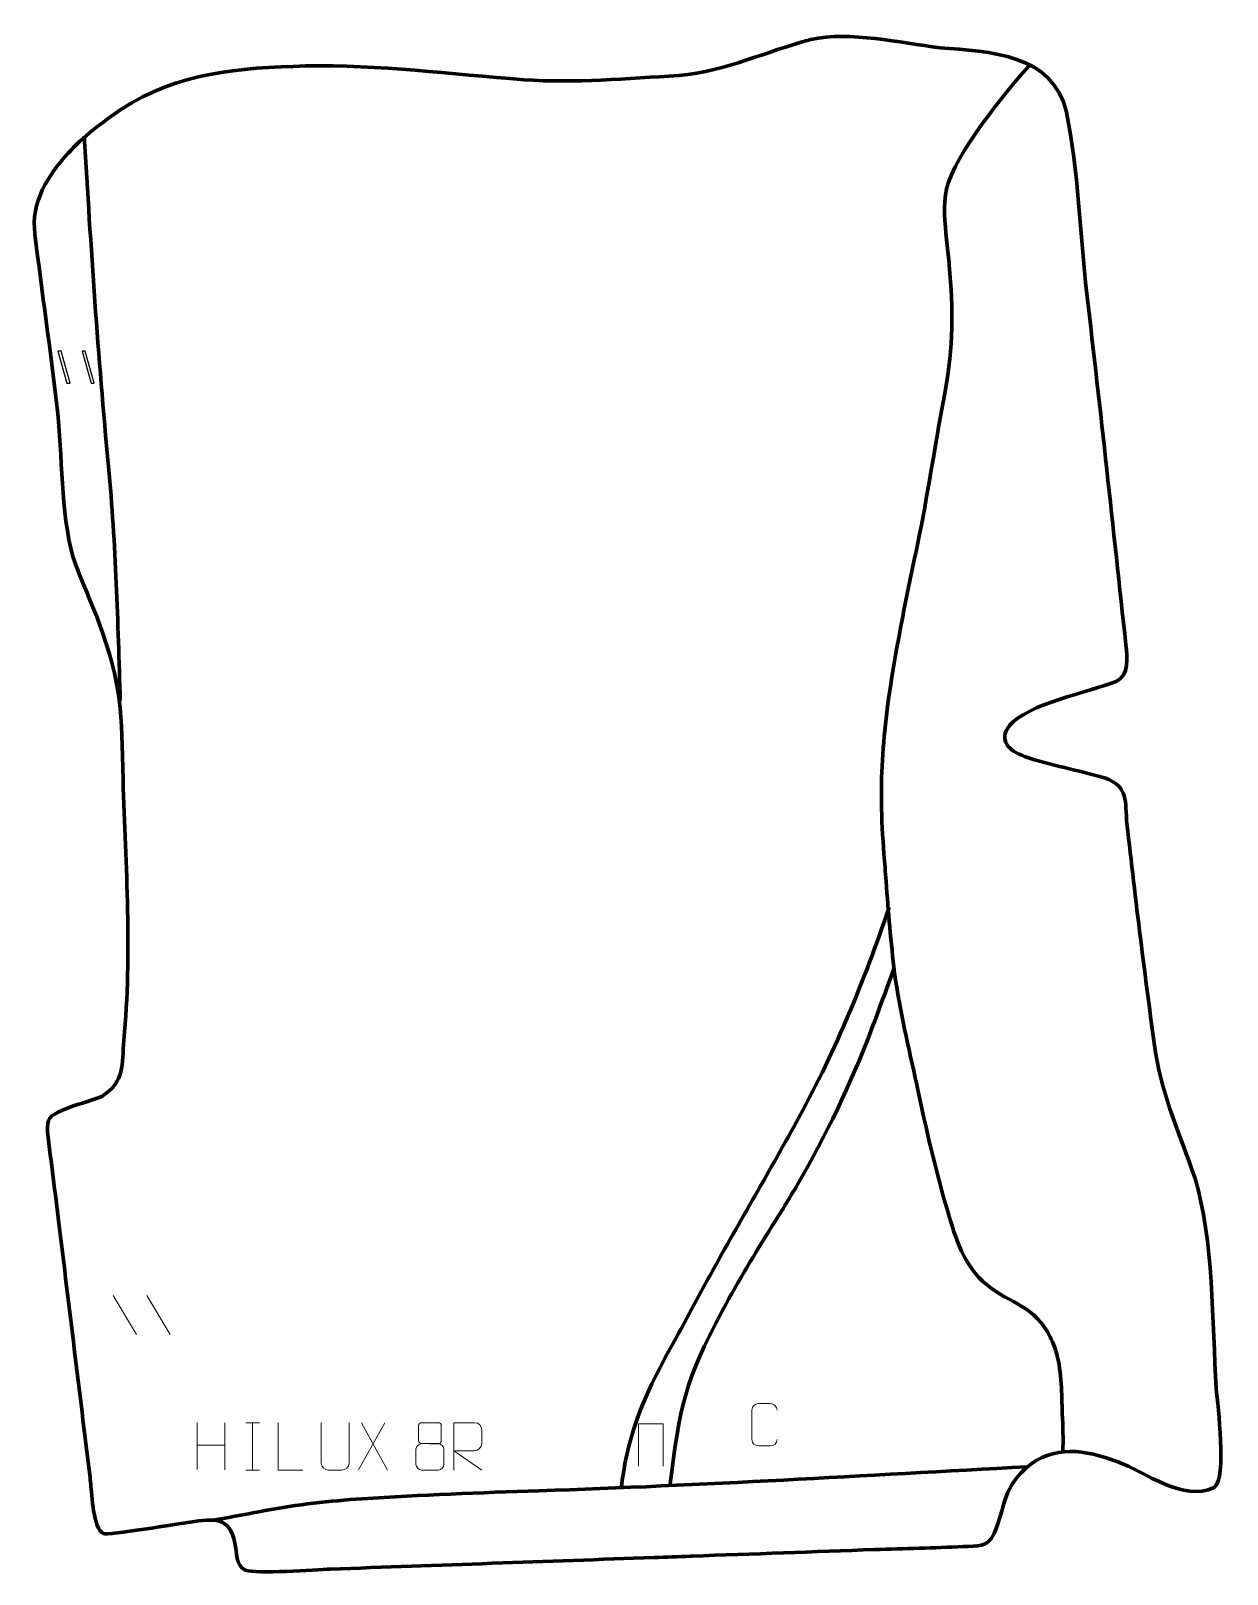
# Model space of a CAD drawing. Header units: millimetres. Extents: x 1189 to 1820, y 16 to 831.
import ezdxf

# ---------------------------------------------------------------- set-up
doc = ezdxf.new("R2010")
doc.units = ezdxf.units.MM
doc.header["$MEASUREMENT"] = 0
doc.layers.add('layer 1', color=7, linetype='Continuous', plot=False)
doc.layers.add('layer 2', color=7, linetype='Continuous')
doc.layers.add('layer 3', color=7, linetype='Continuous')

msp = doc.modelspace()

# ---------------------------------------------------------------- linework, layer by layer
at = {"layer": 'layer 1', "color": 250, "lineweight": 9}
for points in [[(1232.819, 163.4441), (1232.819, 163.4441), (1245.1833, 142.8998), (1245.1833, 142.8998)], [(1250.5489, 163.4441), (1250.5489, 163.4441), (1262.9132, 142.8998), (1262.9132, 142.8998)], [(1277.1896, 96.3926), (1277.1896, 96.3926), (1277.1896, 71.6151), (1277.1896, 71.6151)], [(1291.8329, 96.3926), (1291.8329, 96.3926), (1291.8329, 71.4391), (1291.8329, 71.4391)], [(1302.8462, 96.3749), (1302.8462, 96.3749), (1310.0143, 96.3749), (1310.0143, 96.3749)], [(1306.4302, 96.3749), (1306.4302, 96.3749), (1306.4302, 71.4214), (1306.4302, 71.4214)], [(1376.0987, 96.3749), (1376.0987, 96.3749), (1362.3581, 71.4791), (1362.3581, 71.4791)], [(1363.8127, 96.3749), (1363.8127, 96.3749), (1377.5533, 71.4214), (1377.5533, 71.4214)], [(1277.1896, 84.5103), (1277.1896, 84.5103), (1291.8329, 84.5107), (1291.8329, 84.5107)], [(1302.8462, 71.4214), (1302.8462, 71.4214), (1310.0143, 71.4214), (1310.0143, 71.4214)]]:
    msp.add_open_spline(points, degree=3, dxfattribs=at)
for points, knots in [([(1583.0909, 87.5192), (1582.9657, 85.4382), (1581.4635, 84.113), (1579.5398, 84.1033), (1579.5398, 84.1033), (1577.4512, 84.1036), (1575.3626, 84.1036), (1573.2743, 84.1033), (1573.2743, 84.1033), (1571.5501, 84.0089), (1569.7837, 85.6968), (1569.7937, 87.5036), (1569.7937, 87.5036), (1569.7941, 92.6718), (1569.7941, 97.8395), (1569.7937, 103.0069), (1569.7937, 103.0069), (1569.7975, 104.922), (1571.362, 106.4619), (1573.2899, 106.4498), (1573.2899, 106.4498), (1575.3729, 106.4498), (1577.4564, 106.4498), (1579.5398, 106.4498), (1579.5398, 106.4498), (1581.2833, 106.4816), (1583.067, 105.1457), (1583.0909, 102.9623)], [0, 0, 0, 0, 0.125, 0.125, 0.125, 0.125, 0.25, 0.25, 0.25, 0.25, 0.375, 0.375, 0.375, 0.375, 0.5, 0.5, 0.5, 0.5, 0.625, 0.625, 0.625, 0.625, 0.75, 0.75, 0.75, 0.75, 1, 1, 1, 1]), ([(1332.9048, 71.4213), (1332.9048, 71.4213), (1319.9557, 71.4213), (1319.9557, 71.4213), (1319.9557, 71.4213), (1319.9557, 71.4213), (1319.9557, 96.3749), (1319.9557, 96.3749)], [0, 0, 0, 0, 0.33333333, 0.33333333, 0.33333333, 0.33333333, 1, 1, 1, 1]), ([(1357.2829, 96.3791), (1357.2825, 90.8396), (1357.3783, 80.6378), (1357.3787, 75.0974), (1357.3787, 75.0974), (1357.2389, 72.8579), (1355.5617, 71.4317), (1353.414, 71.4212), (1353.414, 71.4212), (1351.0821, 71.4216), (1348.7502, 71.4216), (1346.4187, 71.4212), (1346.4187, 71.4212), (1344.4937, 71.3197), (1342.5216, 73.1362), (1342.5328, 75.0807), (1342.5328, 75.0807), (1342.5331, 80.6426), (1342.6285, 90.818), (1342.6281, 96.3791)], [0, 0, 0, 0, 0.16666667, 0.16666667, 0.16666667, 0.16666667, 0.33333333, 0.33333333, 0.33333333, 0.33333333, 0.5, 0.5, 0.5, 0.5, 0.66666667, 0.66666667, 0.66666667, 0.66666667, 1, 1, 1, 1]), ([(1394.0023, 94.909), (1394.0023, 92.696), (1394.0023, 89.0137), (1394.0023, 86.8004), (1394.0023, 86.8004), (1394.0173, 86.293), (1394.8247, 85.3616), (1395.5248, 85.3628), (1395.5248, 85.3628), (1398.4947, 85.363), (1401.4649, 85.2781), (1404.4353, 85.2778), (1404.4353, 85.2778), (1405.2324, 85.282), (1405.9531, 86.0723), (1405.9505, 86.793), (1405.9505, 86.793), (1405.9502, 89.009), (1405.9502, 92.6937), (1405.9505, 94.909), (1405.9505, 94.909), (1405.932, 95.6198), (1405.3206, 96.3802), (1404.4867, 96.3728), (1404.4867, 96.3728), (1401.4696, 96.3725), (1398.4527, 96.3725), (1395.4361, 96.3728), (1395.4361, 96.3728), (1394.8097, 96.3804), (1393.9856, 95.6694), (1394.0023, 94.909)], [0, 0, 0, 0, 0.11111111, 0.11111111, 0.11111111, 0.11111111, 0.22222222, 0.22222222, 0.22222222, 0.22222222, 0.33333333, 0.33333333, 0.33333333, 0.33333333, 0.44444444, 0.44444444, 0.44444444, 0.44444444, 0.55555556, 0.55555556, 0.55555556, 0.55555556, 0.66666667, 0.66666667, 0.66666667, 0.66666667, 0.77777778, 0.77777778, 0.77777778, 0.77777778, 1, 1, 1, 1]), ([(1412.6237, 71.4214), (1412.6237, 71.4214), (1412.6237, 96.3749), (1412.6237, 96.3749), (1412.6237, 96.3749), (1416.2185, 96.3749), (1419.814, 96.3749), (1423.4092, 96.3749), (1423.4092, 96.3749), (1425.7345, 96.3372), (1427.2918, 94.8472), (1427.2877, 92.4808), (1427.2877, 92.4808), (1427.2873, 90.4453), (1427.2873, 87.3859), (1427.2877, 85.3499), (1427.2877, 85.3499), (1427.2812, 83.4744), (1425.4689, 81.5326), (1423.4594, 81.5135), (1423.4594, 81.5135), (1423.4594, 81.5135), (1412.6237, 81.5135), (1412.6237, 81.5135), (1412.6237, 81.5135), (1412.6237, 81.5135), (1427.2784, 71.4214), (1427.2784, 71.4214)], [0, 0, 0, 0, 0.125, 0.125, 0.125, 0.125, 0.25, 0.25, 0.25, 0.25, 0.375, 0.375, 0.375, 0.375, 0.5, 0.5, 0.5, 0.5, 0.625, 0.625, 0.625, 0.625, 0.75, 0.75, 0.75, 0.75, 1, 1, 1, 1]), ([(1509.8893, 73.3759), (1509.8893, 73.3759), (1509.8893, 95.7262), (1509.8893, 95.7262), (1509.8893, 95.7262), (1509.8893, 95.7262), (1523.0076, 95.7262), (1523.0076, 95.7262), (1523.0076, 95.7262), (1523.0076, 95.7262), (1523.0076, 73.3759), (1523.0076, 73.3759)], [0, 0, 0, 0, 0.25, 0.25, 0.25, 0.25, 0.5, 0.5, 0.5, 0.5, 1, 1, 1, 1]), ([(1392.5435, 82.3908), (1392.5435, 79.22), (1392.5435, 77.5179), (1392.5435, 74.3465), (1392.5435, 74.3465), (1392.535, 73.1246), (1394.2329, 71.4319), (1395.4855, 71.4234), (1395.4855, 71.4234), (1398.4686, 71.4237), (1401.4519, 71.4237), (1404.4353, 71.4234), (1404.4353, 71.4234), (1405.7586, 71.4351), (1407.379, 73.0567), (1407.3679, 74.3559), (1407.3679, 74.3559), (1407.3676, 77.5241), (1407.3676, 79.2229), (1407.3679, 82.3908), (1407.3679, 82.3908), (1407.2982, 83.7712), (1405.7204, 85.3498), (1404.415, 85.3437), (1404.415, 85.3437), (1401.4384, 85.3434), (1398.4618, 85.3434), (1395.4855, 85.3437), (1395.4855, 85.3437), (1394.406, 85.3501), (1392.5597, 83.7712), (1392.5435, 82.3908)], [0, 0, 0, 0, 0.11111111, 0.11111111, 0.11111111, 0.11111111, 0.22222222, 0.22222222, 0.22222222, 0.22222222, 0.33333333, 0.33333333, 0.33333333, 0.33333333, 0.44444444, 0.44444444, 0.44444444, 0.44444444, 0.55555556, 0.55555556, 0.55555556, 0.55555556, 0.66666667, 0.66666667, 0.66666667, 0.66666667, 0.77777778, 0.77777778, 0.77777778, 0.77777778, 1, 1, 1, 1])]:
    msp.add_open_spline(points, degree=3, knots=knots, dxfattribs=at)
at = {"layer": 'layer 2', "color": 142, "lineweight": 158}
for points, knots in [([(1716.7063, 813.0426), (1703.8452, 798.9258), (1676.6815, 765.3291), (1672.5085, 747.3381), (1672.5085, 747.3381), (1670.4567, 738.4926), (1671.5899, 729.4624), (1672.5199, 720.552), (1672.5199, 720.552), (1672.9497, 716.4229), (1673.4312, 712.3062), (1673.8299, 708.1726), (1673.8299, 708.1726), (1673.8299, 708.1726), (1673.9192, 707.2256), (1673.9192, 707.2256), (1673.9192, 707.2256), (1675.9675, 682.8809), (1676.1121, 664.6327), (1671.7178, 640.4094), (1671.7178, 640.4094), (1666.9812, 615.3891), (1663.2125, 590.2111), (1658.2626, 565.227), (1658.2626, 565.227), (1658.2626, 565.227), (1658.0758, 564.2873), (1658.0758, 564.2873), (1658.0758, 564.2873), (1657.5782, 561.794), (1657.0703, 559.3037), (1656.5552, 556.8139), (1656.5552, 556.8139), (1650.7913, 529.3539), (1645.0752, 502.0586), (1641.3406, 474.2248), (1641.3406, 474.2248), (1639.1538, 457.3991), (1637.9504, 440.8416), (1638.131, 423.8653), (1638.131, 423.8653), (1638.2647, 414.6705), (1638.7569, 405.5341), (1639.4512, 396.3664), (1639.4512, 396.3664), (1639.833, 391.5756), (1640.2285, 386.7875), (1640.5873, 381.9948), (1640.5873, 381.9948), (1641.7748, 365.8174), (1643.0709, 349.725), (1645.0898, 333.6241), (1645.0898, 333.6241), (1647.7314, 313.8008), (1652.5824, 294.2693), (1656.7421, 274.7231), (1656.7421, 274.7231), (1656.7421, 274.7231), (1656.9408, 273.7837), (1656.9408, 273.7837), (1656.9408, 273.7837), (1661.6381, 251.5596), (1666.6932, 229.5674), (1673.0843, 207.7577), (1673.0843, 207.7577), (1677.3325, 193.5981), (1681.6153, 178.9419), (1693.5402, 169.2648), (1693.5402, 169.2648), (1706.5019, 158.7465), (1718.901, 158.4196), (1727.3928, 141.2972), (1727.3928, 141.2972), (1727.8814, 140.2713), (1728.3069, 139.2671), (1728.746, 138.2207), (1728.746, 138.2207), (1729.2193, 137.0096), (1729.6003, 135.8545), (1730.001, 134.6202), (1730.001, 134.6202), (1730.001, 134.6202), (1730.6398, 132.5565), (1730.6398, 132.5565), (1730.6398, 132.5565), (1733.202, 122.7721), (1733.2132, 111.3447), (1733.5418, 101.238), (1733.5418, 101.238), (1733.8238, 94.3482), (1734.0573, 87.7979), (1733.826, 80.9028)], [0, 0, 0, 0, 0.04166667, 0.04166667, 0.04166667, 0.04166667, 0.08333333, 0.08333333, 0.08333333, 0.08333333, 0.125, 0.125, 0.125, 0.125, 0.16666667, 0.16666667, 0.16666667, 0.16666667, 0.20833333, 0.20833333, 0.20833333, 0.20833333, 0.25, 0.25, 0.25, 0.25, 0.29166667, 0.29166667, 0.29166667, 0.29166667, 0.33333333, 0.33333333, 0.33333333, 0.33333333, 0.375, 0.375, 0.375, 0.375, 0.41666667, 0.41666667, 0.41666667, 0.41666667, 0.45833333, 0.45833333, 0.45833333, 0.45833333, 0.5, 0.5, 0.5, 0.5, 0.54166667, 0.54166667, 0.54166667, 0.54166667, 0.58333333, 0.58333333, 0.58333333, 0.58333333, 0.625, 0.625, 0.625, 0.625, 0.66666667, 0.66666667, 0.66666667, 0.66666667, 0.70833333, 0.70833333, 0.70833333, 0.70833333, 0.75, 0.75, 0.75, 0.75, 0.79166667, 0.79166667, 0.79166667, 0.79166667, 0.83333333, 0.83333333, 0.83333333, 0.83333333, 0.875, 0.875, 0.875, 0.875, 0.91666667, 0.91666667, 0.91666667, 0.91666667, 1, 1, 1, 1]), ([(1217.5555, 775.059), (1221.1135, 716.7218), (1224.8311, 659.0275), (1230.4132, 600.8205), (1230.4132, 600.8205), (1234.2458, 559.7548), (1235.3733, 518.6569), (1236.6242, 477.4576)], [0, 0, 0, 0, 0.33333333, 0.33333333, 0.33333333, 0.33333333, 1, 1, 1, 1]), ([(1642.2576, 368.3063), (1628.542, 328.535), (1614.7497, 294.4177), (1594.5483, 257.3665), (1594.5483, 257.3665), (1579.485, 229.7391), (1563.4572, 202.6493), (1548.2406, 175.1043), (1548.2406, 175.1043), (1544.4167, 168.1582), (1540.6324, 161.1933), (1536.8901, 154.203), (1536.8901, 154.203), (1534.5081, 149.7359), (1532.1106, 145.2845), (1529.6612, 140.8538), (1529.6612, 140.8538), (1517.3797, 118.6858), (1507.6819, 100.067), (1502.8402, 74.812), (1502.8402, 74.812), (1502.1391, 70.7944), (1501.5394, 66.7589), (1500.9345, 62.7259), (1500.9345, 62.7259), (1500.9345, 62.7259), (1500.7786, 61.6886), (1500.7786, 61.6886)], [0, 0, 0, 0, 0.125, 0.125, 0.125, 0.125, 0.25, 0.25, 0.25, 0.25, 0.375, 0.375, 0.375, 0.375, 0.5, 0.5, 0.5, 0.5, 0.625, 0.625, 0.625, 0.625, 0.75, 0.75, 0.75, 0.75, 1, 1, 1, 1]), ([(1526.5682, 62.8689), (1531.8841, 105.7459), (1534.0311, 117.6429), (1554.6749, 156.2507), (1554.6749, 156.2507), (1562.6765, 171.1806), (1571.4037, 185.6588), (1580.3888, 200.0121), (1580.3888, 200.0121), (1584.9845, 207.3337), (1589.5349, 214.6404), (1593.8813, 222.1152), (1593.8813, 222.1152), (1608.9538, 248.206), (1621.8598, 274.8281), (1632.5906, 302.995), (1632.5906, 302.995), (1632.5906, 302.995), (1632.9379, 303.9169), (1632.9379, 303.9169), (1632.9379, 303.9169), (1636.8678, 314.3885), (1640.6993, 324.8972), (1644.5742, 335.3891), (1644.5742, 335.3891), (1644.5742, 335.3891), (1644.9066, 336.2887), (1644.9066, 336.2887)], [0, 0, 0, 0, 0.125, 0.125, 0.125, 0.125, 0.25, 0.25, 0.25, 0.25, 0.375, 0.375, 0.375, 0.375, 0.5, 0.5, 0.5, 0.5, 0.625, 0.625, 0.625, 0.625, 0.75, 0.75, 0.75, 0.75, 1, 1, 1, 1]), ([(1715.1586, 73.1877), (1629.3223, 68.5034), (1543.5184, 63.3249), (1457.595, 60.4506), (1457.595, 60.4506), (1426.4446, 59.4389), (1395.3288, 58.3439), (1364.2271, 56.2561), (1364.2271, 56.2561), (1355.6419, 55.6624), (1347.106, 54.9186), (1338.5535, 53.957), (1338.5535, 53.957), (1321.4173, 51.9874), (1304.4681, 48.2291), (1287.4809, 45.2603), (1287.4809, 45.2603), (1287.4809, 45.2603), (1286.5389, 45.0987), (1286.5389, 45.0987), (1286.5389, 45.0987), (1286.5389, 45.0987), (1285.867, 44.9859), (1285.867, 44.9859)], [0, 0, 0, 0, 0.14285714, 0.14285714, 0.14285714, 0.14285714, 0.28571429, 0.28571429, 0.28571429, 0.28571429, 0.42857143, 0.42857143, 0.42857143, 0.42857143, 0.57142857, 0.57142857, 0.57142857, 0.57142857, 0.71428571, 0.71428571, 0.71428571, 0.71428571, 1, 1, 1, 1])]:
    msp.add_open_spline(points, degree=3, knots=knots, dxfattribs=at)
at = {"layer": 'layer 2', "color": 142}
for points in [[(1208.4757, 644.8001), (1208.4757, 644.8001), (1203.7277, 661.7737), (1203.7277, 661.7737), (1203.7277, 661.7737), (1203.7277, 661.7737), (1205.3409, 661.7737), (1205.3409, 661.7737), (1205.3409, 661.7737), (1205.3409, 661.7737), (1210.089, 644.8001), (1210.089, 644.8001), (1210.089, 644.8001), (1210.089, 644.8001), (1208.4757, 644.8001), (1208.4757, 644.8001)], [(1221.2211, 644.8001), (1221.2211, 644.8001), (1216.4731, 661.7737), (1216.4731, 661.7737), (1216.4731, 661.7737), (1216.4731, 661.7737), (1218.0863, 661.7737), (1218.0863, 661.7737), (1218.0863, 661.7737), (1218.0863, 661.7737), (1222.8344, 644.8001), (1222.8344, 644.8001), (1222.8344, 644.8001), (1222.8344, 644.8001), (1221.2211, 644.8001), (1221.2211, 644.8001)]]:
    msp.add_open_spline(points, degree=3, knots=[0, 0, 0, 0, 0.2, 0.2, 0.2, 0.2, 0.4, 0.4, 0.4, 0.4, 0.6, 0.6, 0.6, 0.6, 1, 1, 1, 1], dxfattribs=at)
at = {"layer": 'layer 3', "color": 242, "lineweight": 158}
msp.add_open_spline([(1334.3036, 812.1723), (1373.3765, 812.8594), (1410.7416, 807.8945), (1449.489, 804.8648), (1449.489, 804.8648), (1476.4636, 803.1031), (1504.2173, 805.5746), (1531.2107, 807.0694), (1531.2107, 807.0694), (1557.6712, 809.908), (1576.1223, 819.4927), (1600.8648, 826.1351), (1600.8648, 826.1351), (1622.0084, 830.6676), (1647.5274, 824.2696), (1669.0505, 821.7957), (1669.0505, 821.7957), (1695.0283, 819.4935), (1728.5282, 818.9714), (1735.7493, 787.7153), (1735.7493, 787.7153), (1742.1431, 756.5307), (1742.693, 723.6226), (1746.4919, 691.8925), (1746.4919, 691.8925), (1753.7672, 630.2421), (1760.3404, 568.452), (1767.0803, 506.7366), (1767.0803, 506.7366), (1767.7794, 500.3162), (1769.0576, 490.7057), (1761.896, 487.4388), (1761.896, 487.4388), (1747.7666, 481.9021), (1714.8448, 475.3162), (1705.8858, 464.3721), (1705.8858, 464.3721), (1699.1932, 456.1967), (1705.8159, 450.834), (1713.5516, 447.9203), (1713.5516, 447.9203), (1727.783, 442.9436), (1741.7564, 440.806), (1755.8549, 436.5729), (1755.8549, 436.5729), (1768.9283, 431.911), (1766.3533, 424.1078), (1767.6654, 412.3098), (1767.6654, 412.3098), (1772.1506, 372.095), (1777.188, 331.7534), (1782.6673, 291.6612), (1782.6673, 291.6612), (1786.8382, 266.667), (1795.4722, 248.9693), (1803.381, 225.6663), (1803.381, 225.6663), (1813.4621, 193.2461), (1812.5717, 148.7589), (1814.7575, 114.3448), (1814.7575, 114.3448), (1815.521, 105.0349), (1820.4869, 67.6954), (1813.7015, 62.2138), (1813.7015, 62.2138), (1796.9941, 54.3904), (1777.7214, 70.2539), (1762.446, 75.9383), (1762.446, 75.9383), (1745.4871, 81.9937), (1728.9676, 85.1145), (1714.0538, 72.3084), (1714.0538, 72.3084), (1701.3203, 59.8461), (1703.7665, 52.2226), (1697.5234, 37.9315), (1697.5234, 37.9315), (1694.1287, 30.1604), (1688.9082, 31.4302), (1681.3184, 31.0417), (1681.3184, 31.0417), (1665.874, 30.2512), (1650.0721, 30.0061), (1634.5642, 29.4493), (1634.5642, 29.4493), (1602.4582, 28.2965), (1570.3523, 27.1435), (1538.2463, 25.9907), (1538.2463, 25.9907), (1538.2463, 25.9907), (1537.2926, 25.9564), (1537.2926, 25.9564), (1537.2926, 25.9564), (1530.9351, 25.7281), (1524.5774, 25.4998), (1518.2197, 25.2715), (1518.2197, 25.2715), (1461.3189, 23.2284), (1404.418, 21.1851), (1347.5172, 19.1419), (1347.5172, 19.1419), (1339.5379, 18.8233), (1308.0701, 16.4949), (1302.5834, 18.567), (1302.5834, 18.567), (1297.478, 21.1324), (1298.07, 27.9496), (1297.1105, 32.7793), (1297.1105, 32.7793), (1294.249, 47.1814), (1285.8914, 45.626), (1273.5478, 43.9655), (1273.5478, 43.9655), (1267.7414, 43.1259), (1229.8711, 36.7978), (1227.7095, 37.8885), (1227.7095, 37.8885), (1222.2774, 40.6291), (1221.616, 58.3146), (1221.0412, 64.0154), (1221.0412, 64.0154), (1220.8663, 65.6193), (1220.6836, 67.22), (1220.4939, 68.8223), (1220.4939, 68.8223), (1215.0742, 113.0778), (1209.6548, 157.3334), (1204.2354, 201.5889), (1204.2354, 201.5889), (1202.271, 217.6161), (1200.0811, 233.7742), (1198.3012, 249.802), (1198.3012, 249.802), (1197.6237, 257.0978), (1199.4833, 258.179), (1206.1922, 261.2894), (1206.1922, 261.2894), (1213.1513, 264.2864), (1220.1988, 265.7786), (1226.9132, 268.5468), (1226.9132, 268.5468), (1239.254, 276.5056), (1237.2931, 285.0747), (1238.5467, 298.1942), (1238.5467, 298.1942), (1242.7118, 343.8965), (1239.6074, 389.797), (1238.0563, 435.551), (1238.0563, 435.551), (1237.0894, 471.5236), (1237.853, 484.525), (1224.9505, 519.5401), (1224.9505, 519.5401), (1220.7521, 530.6532), (1215.5419, 541.7666), (1211.7276, 552.9212), (1211.7276, 552.9212), (1204.9787, 577.2399), (1206.1968, 606.3078), (1203.3013, 631.7525), (1203.3013, 631.7525), (1199.7731, 662.3612), (1195.3271, 692.81), (1191.5471, 723.373), (1191.5471, 723.373), (1189.4411, 740.4009), (1198.13, 753.9103), (1209.0563, 766.069), (1209.0563, 766.069), (1216.2658, 774.0918), (1227.8601, 783.1576), (1236.893, 789.1553), (1236.893, 789.1553), (1267.3908, 809.0119), (1298.9664, 811.0952), (1334.3036, 812.1723)], degree=3, knots=[0, 0, 0, 0, 0.02222222, 0.02222222, 0.02222222, 0.02222222, 0.04444444, 0.04444444, 0.04444444, 0.04444444, 0.06666667, 0.06666667, 0.06666667, 0.06666667, 0.08888889, 0.08888889, 0.08888889, 0.08888889, 0.11111111, 0.11111111, 0.11111111, 0.11111111, 0.13333333, 0.13333333, 0.13333333, 0.13333333, 0.15555556, 0.15555556, 0.15555556, 0.15555556, 0.17777778, 0.17777778, 0.17777778, 0.17777778, 0.2, 0.2, 0.2, 0.2, 0.22222222, 0.22222222, 0.22222222, 0.22222222, 0.24444444, 0.24444444, 0.24444444, 0.24444444, 0.26666667, 0.26666667, 0.26666667, 0.26666667, 0.28888889, 0.28888889, 0.28888889, 0.28888889, 0.31111111, 0.31111111, 0.31111111, 0.31111111, 0.33333333, 0.33333333, 0.33333333, 0.33333333, 0.35555556, 0.35555556, 0.35555556, 0.35555556, 0.37777778, 0.37777778, 0.37777778, 0.37777778, 0.4, 0.4, 0.4, 0.4, 0.42222222, 0.42222222, 0.42222222, 0.42222222, 0.44444444, 0.44444444, 0.44444444, 0.44444444, 0.46666667, 0.46666667, 0.46666667, 0.46666667, 0.48888889, 0.48888889, 0.48888889, 0.48888889, 0.51111111, 0.51111111, 0.51111111, 0.51111111, 0.53333333, 0.53333333, 0.53333333, 0.53333333, 0.55555556, 0.55555556, 0.55555556, 0.55555556, 0.57777778, 0.57777778, 0.57777778, 0.57777778, 0.6, 0.6, 0.6, 0.6, 0.62222222, 0.62222222, 0.62222222, 0.62222222, 0.64444444, 0.64444444, 0.64444444, 0.64444444, 0.66666667, 0.66666667, 0.66666667, 0.66666667, 0.68888889, 0.68888889, 0.68888889, 0.68888889, 0.71111111, 0.71111111, 0.71111111, 0.71111111, 0.73333333, 0.73333333, 0.73333333, 0.73333333, 0.75555556, 0.75555556, 0.75555556, 0.75555556, 0.77777778, 0.77777778, 0.77777778, 0.77777778, 0.8, 0.8, 0.8, 0.8, 0.82222222, 0.82222222, 0.82222222, 0.82222222, 0.84444444, 0.84444444, 0.84444444, 0.84444444, 0.86666667, 0.86666667, 0.86666667, 0.86666667, 0.88888889, 0.88888889, 0.88888889, 0.88888889, 0.91111111, 0.91111111, 0.91111111, 0.91111111, 0.93333333, 0.93333333, 0.93333333, 0.93333333, 0.95555556, 0.95555556, 0.95555556, 0.95555556, 1, 1, 1, 1], dxfattribs=at)

doc.saveas('drawing.dxf')
